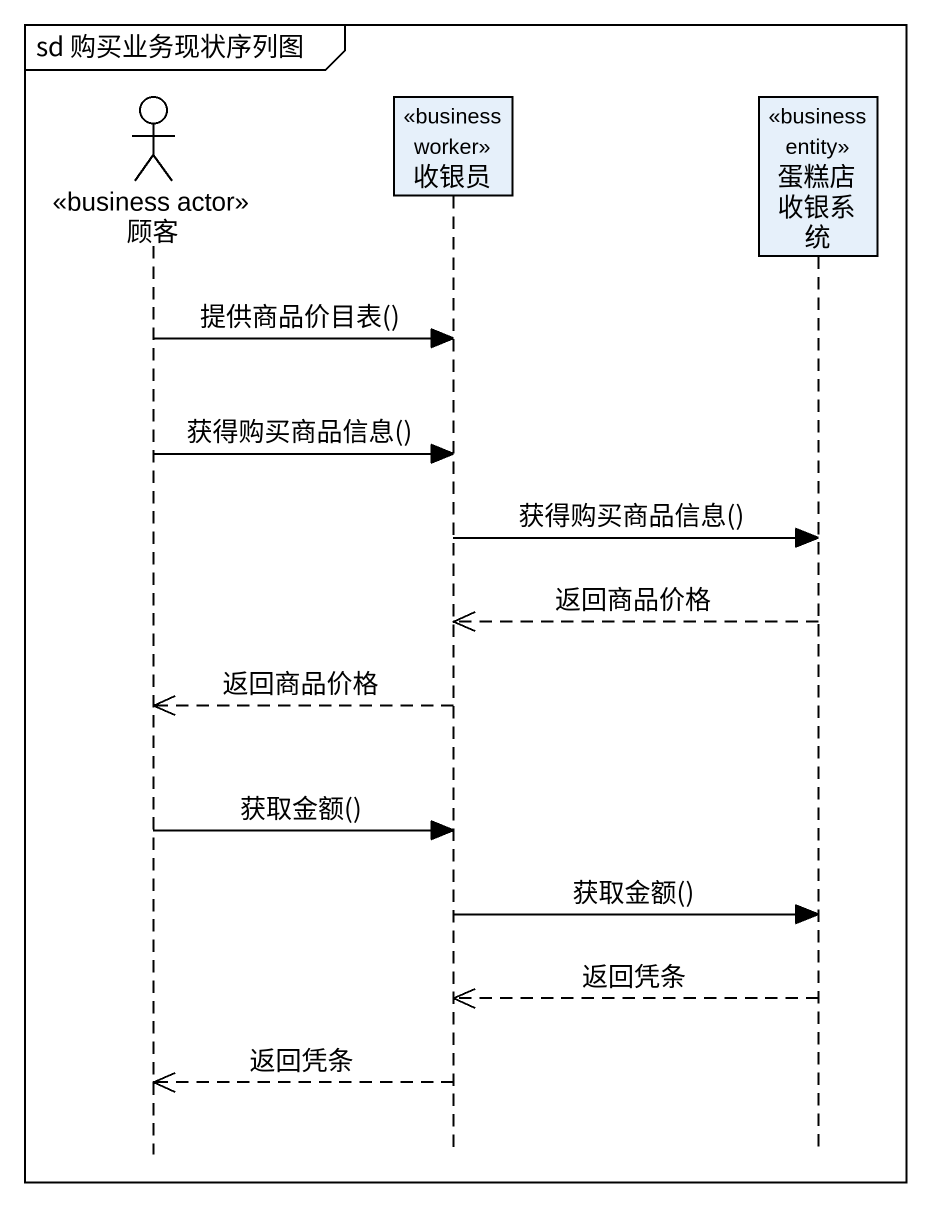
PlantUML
@startuml
mainframe sd 购买业务现状序列图
hide footbox
actor 顾客 <<business actor>>
participant 收银员 <<business worker>>
participant 蛋糕店收银系统 <<business entity>>

顾客 -> 收银员 : 提供商品价目表()
顾客 -> 收银员 : 获得购买商品信息()
收银员 -> 蛋糕店收银系统 : 获得购买商品信息()
蛋糕店收银系统 -->> 收银员 : 返回商品价格
收银员 -->> 顾客 : 返回商品价格
顾客 -> 收银员 : 获取金额()
收银员 -> 蛋糕店收银系统 : 获取金额()
蛋糕店收银系统 -->> 收银员 : 返回凭条
收银员 -->> 顾客 : 返回凭条
@enduml
